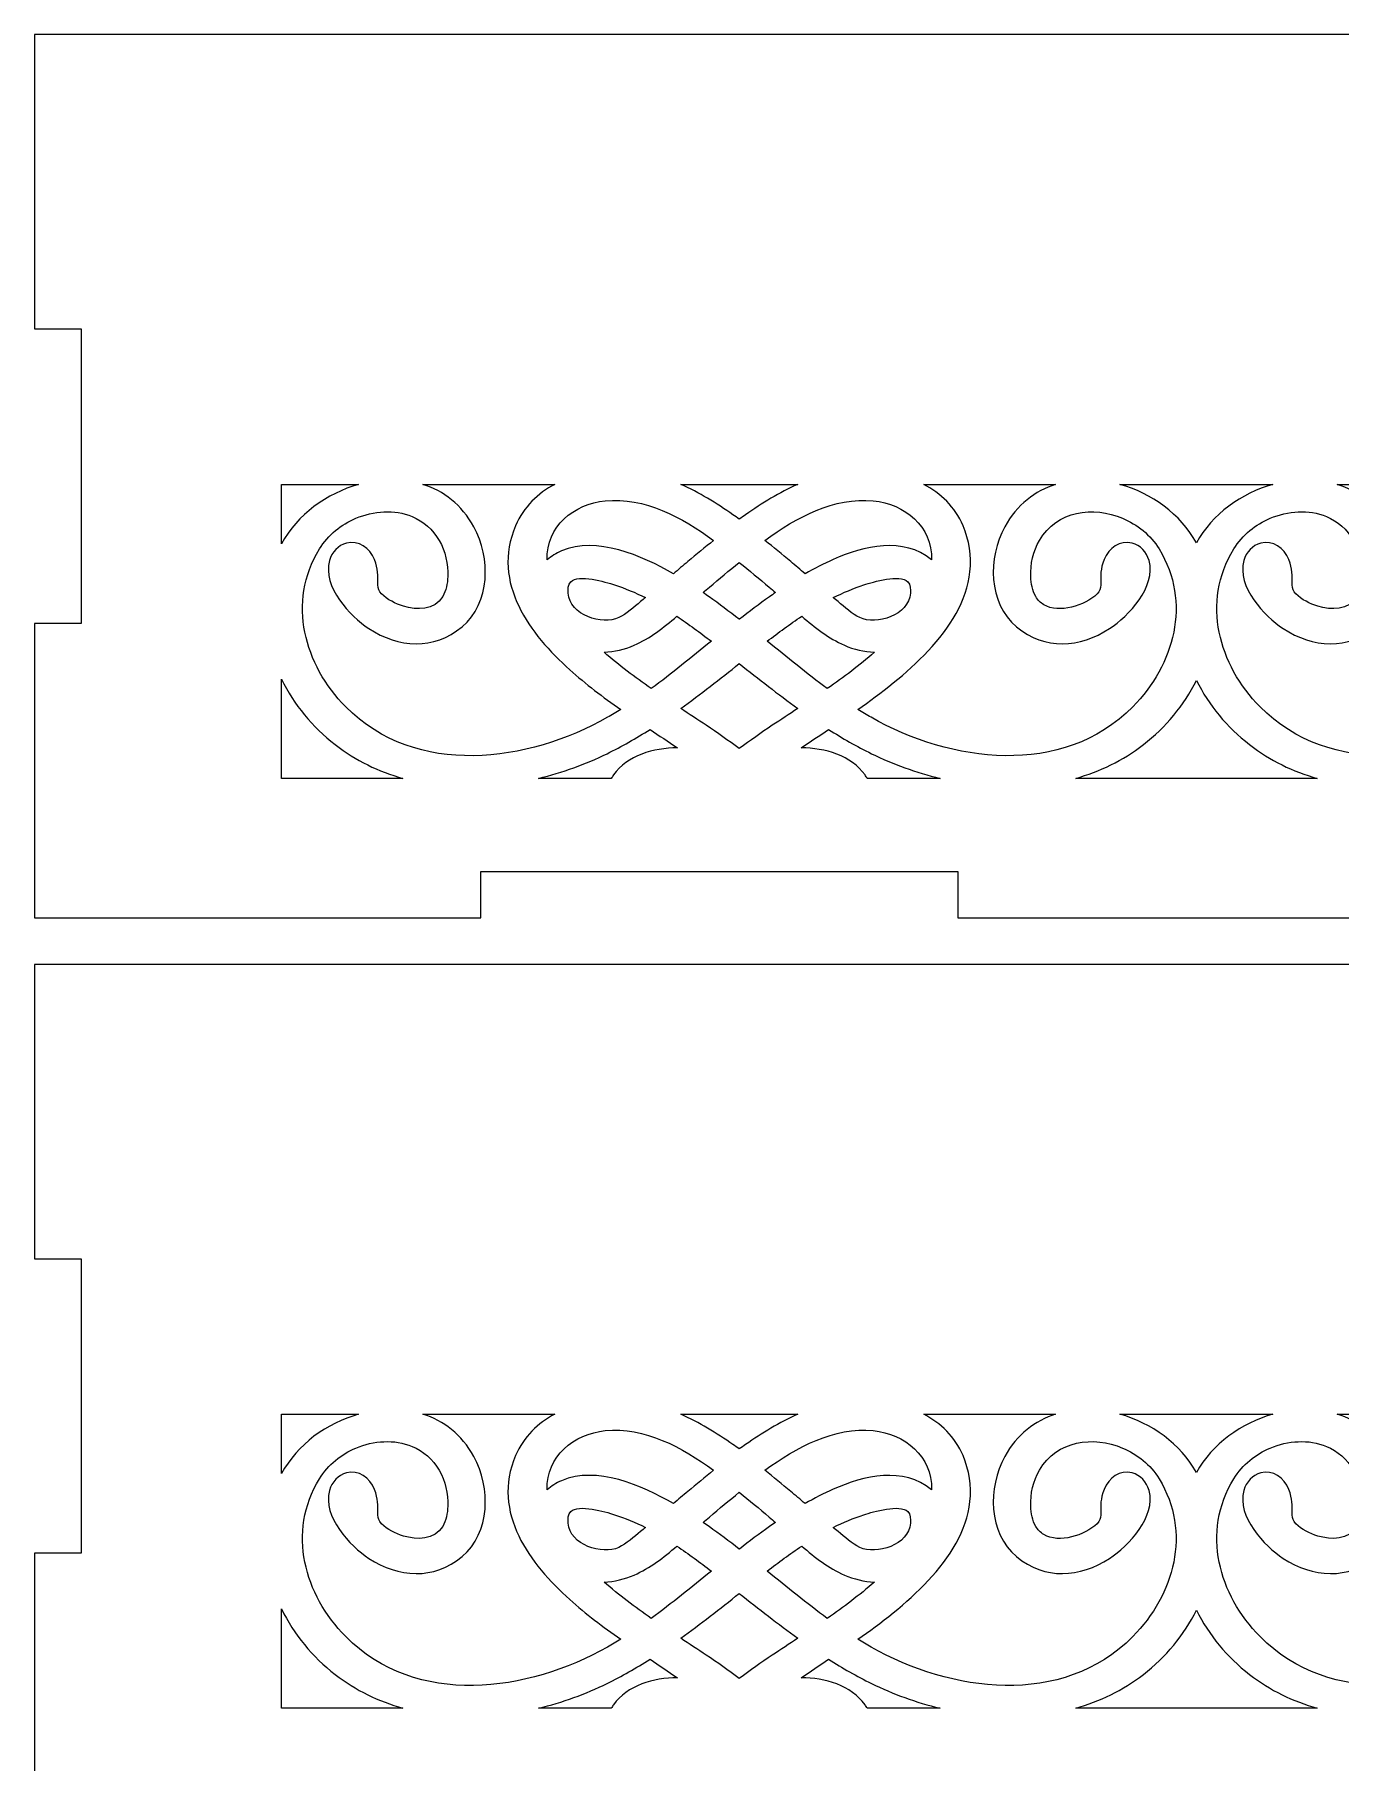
# Model space of a CAD drawing. Header units: millimetres. Extents: x -904 to -594, y -165 to 165.
# Drawn here: x -743.7 to -659.4, y -6.5 to 105 of the extents above; entities that cross this region are included whole.
import ezdxf

# ---------------------------------------------------------------- set-up
doc = ezdxf.new("R2010")
doc.units = ezdxf.units.MM
doc.header["$MEASUREMENT"] = 0
doc.layers.add('Camada 1', color=7, linetype='Continuous')

msp = doc.modelspace()

# ---------------------------------------------------------------- linework, layer by layer
at = {"layer": 'Camada 1', "color": 250, "lineweight": 9}
for points, knots in [([(-714.8542, 51), (-714.8542, 51), (-714.8542, 48), (-714.8542, 48), (-714.8542, 48), (-714.8542, 48), (-743.6542, 48), (-743.6542, 48), (-743.6542, 48), (-743.6542, 48), (-743.6542, 67), (-743.6542, 67), (-743.6542, 67), (-743.6542, 67), (-740.6542, 67), (-740.6542, 67), (-740.6542, 67), (-740.6542, 67), (-740.6542, 86), (-740.6542, 86), (-740.6542, 86), (-740.6542, 86), (-743.6542, 86), (-743.6542, 86), (-743.6542, 86), (-743.6542, 86), (-743.6542, 105), (-743.6542, 105), (-743.6542, 105), (-743.6542, 105), (-596.6542, 105), (-596.6542, 105), (-596.6542, 105), (-596.6542, 105), (-596.6542, 86), (-596.6542, 86), (-596.6542, 86), (-596.6542, 86), (-593.6542, 86), (-593.6542, 86), (-593.6542, 86), (-593.6542, 86), (-593.6542, 67), (-593.6542, 67), (-593.6542, 67), (-593.6542, 67), (-596.6542, 67), (-596.6542, 67), (-596.6542, 67), (-596.6542, 67), (-596.6542, 48), (-596.6542, 48), (-596.6542, 48), (-596.6542, 48), (-622.4542, 48), (-622.4542, 48), (-622.4542, 48), (-622.4542, 48), (-622.4542, 51), (-622.4542, 51), (-622.4542, 51), (-635.1238, 51), (-641.4115, 51), (-653.2542, 51), (-653.2542, 51), (-653.2542, 51), (-653.2542, 48), (-653.2542, 48), (-653.2542, 48), (-653.2542, 48), (-684.0542, 48), (-684.0542, 48), (-684.0542, 48), (-684.0542, 48), (-684.0542, 51), (-684.0542, 51), (-684.0542, 51), (-695.8969, 51), (-702.1847, 51), (-714.8542, 51)], [0, 0, 0, 0, 0.04761905, 0.04761905, 0.04761905, 0.04761905, 0.0952381, 0.0952381, 0.0952381, 0.0952381, 0.14285714, 0.14285714, 0.14285714, 0.14285714, 0.19047619, 0.19047619, 0.19047619, 0.19047619, 0.23809524, 0.23809524, 0.23809524, 0.23809524, 0.28571429, 0.28571429, 0.28571429, 0.28571429, 0.33333333, 0.33333333, 0.33333333, 0.33333333, 0.38095238, 0.38095238, 0.38095238, 0.38095238, 0.42857143, 0.42857143, 0.42857143, 0.42857143, 0.47619048, 0.47619048, 0.47619048, 0.47619048, 0.52380952, 0.52380952, 0.52380952, 0.52380952, 0.57142857, 0.57142857, 0.57142857, 0.57142857, 0.61904762, 0.61904762, 0.61904762, 0.61904762, 0.66666667, 0.66666667, 0.66666667, 0.66666667, 0.71428571, 0.71428571, 0.71428571, 0.71428571, 0.76190476, 0.76190476, 0.76190476, 0.76190476, 0.80952381, 0.80952381, 0.80952381, 0.80952381, 0.85714286, 0.85714286, 0.85714286, 0.85714286, 0.9047619, 0.9047619, 0.9047619, 0.9047619, 1, 1, 1, 1]), ([(-727.7126, 72.135), (-726.6981, 74.0208), (-724.7951, 75.3951), (-722.7332, 75.9734), (-722.7332, 75.9734), (-722.7332, 75.9734), (-727.7126, 75.9734), (-727.7126, 75.9734), (-727.7126, 75.9734), (-727.7126, 75.9734), (-727.7126, 72.135), (-727.7126, 72.135)], [0, 0, 0, 0, 0.25, 0.25, 0.25, 0.25, 0.5, 0.5, 0.5, 0.5, 1, 1, 1, 1]), ([(-718.58, 75.9734), (-717.2561, 75.5502), (-716.0865, 74.6687), (-715.3019, 73.2395), (-715.3019, 73.2395), (-714.1951, 71.2236), (-714.2236, 68.3235), (-716.0613, 66.784), (-716.0613, 66.784), (-717.8843, 65.2569), (-720.1558, 65.4181), (-722.0676, 66.67), (-722.0676, 66.67), (-723.299, 67.4764), (-725.0792, 69.3597), (-724.6154, 71.0517), (-724.6154, 71.0517), (-724.4635, 71.6061), (-724.0544, 72.0449), (-723.5206, 72.1836), (-723.5206, 72.1836), (-722.7285, 72.3898), (-722.0244, 71.8701), (-721.7137, 71.1188), (-721.7137, 71.1188), (-721.457, 70.4973), (-721.5075, 70.1293), (-721.4967, 69.4868), (-721.4967, 69.4868), (-721.4923, 69.2272), (-721.4283, 69.0955), (-721.2681, 68.9079), (-721.2681, 68.9079), (-720.8716, 68.5369), (-720.3481, 68.2655), (-719.8418, 68.112), (-719.8418, 68.112), (-718.9926, 67.8544), (-717.8274, 67.832), (-717.3058, 68.7336), (-717.3058, 68.7336), (-717.0798, 69.1242), (-716.999, 69.5763), (-716.9812, 70.0281), (-716.9812, 70.0281), (-716.9499, 70.8252), (-717.1352, 71.6722), (-717.535, 72.3526), (-717.535, 72.3526), (-717.9534, 73.0649), (-718.5459, 73.5895), (-719.2844, 73.8967), (-719.2844, 73.8967), (-720.433, 74.3743), (-721.7737, 74.2634), (-722.9058, 73.7865), (-722.9058, 73.7865), (-723.8483, 73.3895), (-724.7129, 72.7127), (-725.265, 71.8037), (-725.265, 71.8037), (-727.368, 68.3426), (-726.233, 64.3198), (-723.5651, 61.6209), (-723.5651, 61.6209), (-719.0142, 57.0172), (-711.7859, 58.0385), (-706.6709, 60.942), (-706.6709, 60.942), (-706.3832, 61.1052), (-706.099, 61.2751), (-705.8179, 61.4509), (-705.8179, 61.4509), (-706.955, 62.2447), (-708.0676, 63.0786), (-709.1073, 64.0114), (-709.1073, 64.0114), (-711.6457, 66.2892), (-714.1872, 69.6067), (-712.6059, 73.3022), (-712.6059, 73.3022), (-712.081, 74.5288), (-711.1624, 75.3956), (-710.0759, 75.9734), (-710.0759, 75.9734), (-710.0759, 75.9734), (-718.58, 75.9734), (-718.58, 75.9734)], [0, 0, 0, 0, 0.04347826, 0.04347826, 0.04347826, 0.04347826, 0.08695652, 0.08695652, 0.08695652, 0.08695652, 0.13043478, 0.13043478, 0.13043478, 0.13043478, 0.17391304, 0.17391304, 0.17391304, 0.17391304, 0.2173913, 0.2173913, 0.2173913, 0.2173913, 0.26086957, 0.26086957, 0.26086957, 0.26086957, 0.30434783, 0.30434783, 0.30434783, 0.30434783, 0.34782609, 0.34782609, 0.34782609, 0.34782609, 0.39130435, 0.39130435, 0.39130435, 0.39130435, 0.43478261, 0.43478261, 0.43478261, 0.43478261, 0.47826087, 0.47826087, 0.47826087, 0.47826087, 0.52173913, 0.52173913, 0.52173913, 0.52173913, 0.56521739, 0.56521739, 0.56521739, 0.56521739, 0.60869565, 0.60869565, 0.60869565, 0.60869565, 0.65217391, 0.65217391, 0.65217391, 0.65217391, 0.69565217, 0.69565217, 0.69565217, 0.69565217, 0.73913043, 0.73913043, 0.73913043, 0.73913043, 0.7826087, 0.7826087, 0.7826087, 0.7826087, 0.82608696, 0.82608696, 0.82608696, 0.82608696, 0.86956522, 0.86956522, 0.86956522, 0.86956522, 0.91304348, 0.91304348, 0.91304348, 0.91304348, 1, 1, 1, 1]), ([(-701.9356, 75.9734), (-700.7565, 75.4473), (-699.6335, 74.7522), (-698.5715, 74.0153), (-698.5715, 74.0153), (-698.4351, 73.9207), (-698.2994, 73.8249), (-698.1641, 73.7282), (-698.1641, 73.7282), (-698.0289, 73.8249), (-697.8931, 73.9207), (-697.7565, 74.0153), (-697.7565, 74.0153), (-696.6946, 74.7522), (-695.5715, 75.4473), (-694.3924, 75.9734), (-694.3924, 75.9734), (-694.3924, 75.9734), (-701.9356, 75.9734), (-701.9356, 75.9734)], [0, 0, 0, 0, 0.16666667, 0.16666667, 0.16666667, 0.16666667, 0.33333333, 0.33333333, 0.33333333, 0.33333333, 0.5, 0.5, 0.5, 0.5, 0.66666667, 0.66666667, 0.66666667, 0.66666667, 1, 1, 1, 1]), ([(-686.2523, 75.9734), (-685.1658, 75.3956), (-684.2471, 74.5288), (-683.7222, 73.3022), (-683.7222, 73.3022), (-683.3183, 72.3582), (-683.1569, 71.3587), (-683.2712, 70.3278), (-683.2712, 70.3278), (-683.6878, 66.5764), (-687.6262, 63.4615), (-690.5099, 61.4506), (-690.5099, 61.4506), (-690.2289, 61.275), (-689.9446, 61.1052), (-689.6571, 60.9419), (-689.6571, 60.9419), (-684.5423, 58.0385), (-677.3138, 57.0172), (-672.7631, 61.6209), (-672.7631, 61.6209), (-670.0952, 64.3198), (-668.9602, 68.3426), (-671.0632, 71.8037), (-671.0632, 71.8037), (-671.6154, 72.7127), (-672.4799, 73.3895), (-673.4225, 73.7865), (-673.4225, 73.7865), (-675.3128, 74.5831), (-677.6465, 74.3039), (-678.7935, 72.3526), (-678.7935, 72.3526), (-679.1931, 71.6722), (-679.3785, 70.8252), (-679.3471, 70.0281), (-679.3471, 70.0281), (-679.3293, 69.5763), (-679.2482, 69.1242), (-679.0223, 68.7336), (-679.0223, 68.7336), (-678.8942, 68.5122), (-678.7243, 68.3373), (-678.5102, 68.2097), (-678.5102, 68.2097), (-677.51, 67.6135), (-675.8728, 68.149), (-675.06, 68.908), (-675.06, 68.908), (-674.9, 69.0955), (-674.8358, 69.2273), (-674.8316, 69.4868), (-674.8316, 69.4868), (-674.8209, 70.1294), (-674.8714, 70.4973), (-674.6144, 71.1188), (-674.6144, 71.1188), (-674.3039, 71.87), (-673.5998, 72.3898), (-672.8076, 72.1836), (-672.8076, 72.1836), (-672.2739, 72.0449), (-671.8647, 71.6062), (-671.7126, 71.0517), (-671.7126, 71.0517), (-671.2491, 69.3597), (-673.0293, 67.4764), (-674.2606, 66.67), (-674.2606, 66.67), (-676.1724, 65.4181), (-678.444, 65.2568), (-680.2669, 66.784), (-680.2669, 66.784), (-682.1047, 68.3235), (-682.1329, 71.2236), (-681.0262, 73.2395), (-681.0262, 73.2395), (-680.2409, 74.6698), (-679.0697, 75.5505), (-677.7446, 75.9734), (-677.7446, 75.9734), (-677.7446, 75.9734), (-686.2523, 75.9734), (-686.2523, 75.9734)], [0, 0, 0, 0, 0.04545455, 0.04545455, 0.04545455, 0.04545455, 0.09090909, 0.09090909, 0.09090909, 0.09090909, 0.13636364, 0.13636364, 0.13636364, 0.13636364, 0.18181818, 0.18181818, 0.18181818, 0.18181818, 0.22727273, 0.22727273, 0.22727273, 0.22727273, 0.27272727, 0.27272727, 0.27272727, 0.27272727, 0.31818182, 0.31818182, 0.31818182, 0.31818182, 0.36363636, 0.36363636, 0.36363636, 0.36363636, 0.40909091, 0.40909091, 0.40909091, 0.40909091, 0.45454545, 0.45454545, 0.45454545, 0.45454545, 0.5, 0.5, 0.5, 0.5, 0.54545455, 0.54545455, 0.54545455, 0.54545455, 0.59090909, 0.59090909, 0.59090909, 0.59090909, 0.63636364, 0.63636364, 0.63636364, 0.63636364, 0.68181818, 0.68181818, 0.68181818, 0.68181818, 0.72727273, 0.72727273, 0.72727273, 0.72727273, 0.77272727, 0.77272727, 0.77272727, 0.77272727, 0.81818182, 0.81818182, 0.81818182, 0.81818182, 0.86363636, 0.86363636, 0.86363636, 0.86363636, 0.90909091, 0.90909091, 0.90909091, 0.90909091, 1, 1, 1, 1]), ([(-673.5936, 75.9734), (-671.5585, 75.4024), (-669.6777, 74.055), (-668.6542, 72.2062), (-668.6542, 72.2062), (-667.6307, 74.055), (-665.75, 75.4021), (-663.7147, 75.9734), (-663.7147, 75.9734), (-663.7147, 75.9734), (-673.5936, 75.9734), (-673.5936, 75.9734)], [0, 0, 0, 0, 0.25, 0.25, 0.25, 0.25, 0.5, 0.5, 0.5, 0.5, 1, 1, 1, 1]), ([(-659.5636, 75.9734), (-658.2384, 75.5505), (-657.0673, 74.6698), (-656.282, 73.2395), (-656.282, 73.2395), (-655.1753, 71.2236), (-655.2038, 68.3235), (-657.0415, 66.784), (-657.0415, 66.784), (-658.8644, 65.2569), (-661.1359, 65.4181), (-663.0478, 66.67), (-663.0478, 66.67), (-664.2791, 67.4764), (-666.0593, 69.3597), (-665.5956, 71.0517), (-665.5956, 71.0517), (-665.4436, 71.6061), (-665.0345, 72.0449), (-664.5008, 72.1836), (-664.5008, 72.1836), (-663.7087, 72.3898), (-663.0044, 71.8701), (-662.6939, 71.1188), (-662.6939, 71.1188), (-662.437, 70.4973), (-662.4876, 70.1293), (-662.4768, 69.4868), (-662.4768, 69.4868), (-662.4725, 69.2272), (-662.4084, 69.0955), (-662.2483, 68.9079), (-662.2483, 68.9079), (-661.8517, 68.5369), (-661.3283, 68.2655), (-660.8219, 68.112), (-660.8219, 68.112), (-659.9727, 67.8544), (-658.8075, 67.832), (-658.286, 68.7336), (-658.286, 68.7336), (-658.06, 69.1242), (-657.979, 69.5763), (-657.9613, 70.0281), (-657.9613, 70.0281), (-657.9302, 70.8252), (-658.1153, 71.6722), (-658.5151, 72.3526), (-658.5151, 72.3526), (-658.9337, 73.0649), (-659.5261, 73.5895), (-660.2646, 73.8967), (-660.2646, 73.8967), (-661.4132, 74.3743), (-662.7539, 74.2634), (-663.8858, 73.7865), (-663.8858, 73.7865), (-664.8284, 73.3895), (-665.693, 72.7127), (-666.2451, 71.8037), (-666.2451, 71.8037), (-668.348, 68.3426), (-667.2131, 64.3198), (-664.5452, 61.6209), (-664.5452, 61.6209), (-659.9944, 57.0172), (-652.766, 58.0385), (-647.6511, 60.942), (-647.6511, 60.942), (-647.3634, 61.1052), (-647.0791, 61.2751), (-646.798, 61.4509), (-646.798, 61.4509), (-647.9351, 62.2447), (-649.0478, 63.0786), (-650.0874, 64.0114), (-650.0874, 64.0114), (-652.6258, 66.2892), (-655.1674, 69.6067), (-653.5861, 73.3022), (-653.5861, 73.3022), (-653.0612, 74.5288), (-652.1425, 75.3956), (-651.0561, 75.9734), (-651.0561, 75.9734), (-651.0561, 75.9734), (-659.5636, 75.9734), (-659.5636, 75.9734)], [0, 0, 0, 0, 0.04347826, 0.04347826, 0.04347826, 0.04347826, 0.08695652, 0.08695652, 0.08695652, 0.08695652, 0.13043478, 0.13043478, 0.13043478, 0.13043478, 0.17391304, 0.17391304, 0.17391304, 0.17391304, 0.2173913, 0.2173913, 0.2173913, 0.2173913, 0.26086957, 0.26086957, 0.26086957, 0.26086957, 0.30434783, 0.30434783, 0.30434783, 0.30434783, 0.34782609, 0.34782609, 0.34782609, 0.34782609, 0.39130435, 0.39130435, 0.39130435, 0.39130435, 0.43478261, 0.43478261, 0.43478261, 0.43478261, 0.47826087, 0.47826087, 0.47826087, 0.47826087, 0.52173913, 0.52173913, 0.52173913, 0.52173913, 0.56521739, 0.56521739, 0.56521739, 0.56521739, 0.60869565, 0.60869565, 0.60869565, 0.60869565, 0.65217391, 0.65217391, 0.65217391, 0.65217391, 0.69565217, 0.69565217, 0.69565217, 0.69565217, 0.73913043, 0.73913043, 0.73913043, 0.73913043, 0.7826087, 0.7826087, 0.7826087, 0.7826087, 0.82608696, 0.82608696, 0.82608696, 0.82608696, 0.86956522, 0.86956522, 0.86956522, 0.86956522, 0.91304348, 0.91304348, 0.91304348, 0.91304348, 1, 1, 1, 1]), ([(-699.8199, 72.3583), (-701.8499, 73.8377), (-704.2935, 75.1669), (-706.8113, 74.9122), (-706.8113, 74.9122), (-708.839, 74.7071), (-710.6239, 73.2774), (-710.5749, 71.0983), (-710.5749, 71.0983), (-710.2912, 71.3362), (-709.9779, 71.5304), (-709.6398, 71.6771), (-709.6398, 71.6771), (-707.3856, 72.6566), (-704.454, 71.3791), (-702.4132, 70.205), (-702.4132, 70.205), (-702.1041, 70.4693), (-701.7946, 70.7328), (-701.4827, 70.9935), (-701.4827, 70.9935), (-700.9321, 71.4532), (-700.3798, 71.911), (-699.8199, 72.3583)], [0, 0, 0, 0, 0.14285714, 0.14285714, 0.14285714, 0.14285714, 0.28571429, 0.28571429, 0.28571429, 0.28571429, 0.42857143, 0.42857143, 0.42857143, 0.42857143, 0.57142857, 0.57142857, 0.57142857, 0.57142857, 0.71428571, 0.71428571, 0.71428571, 0.71428571, 1, 1, 1, 1]), ([(-685.7533, 71.099), (-685.7048, 73.2777), (-687.4896, 74.7071), (-689.5169, 74.9122), (-689.5169, 74.9122), (-692.0347, 75.1669), (-694.4784, 73.8376), (-696.5085, 72.3583), (-696.5085, 72.3583), (-695.9485, 71.911), (-695.3962, 71.4532), (-694.8457, 70.9935), (-694.8457, 70.9935), (-694.5338, 70.7328), (-694.2241, 70.4693), (-693.9152, 70.205), (-693.9152, 70.205), (-693.3237, 70.5453), (-692.7178, 70.8591), (-692.0959, 71.1324), (-692.0959, 71.1324), (-690.123, 71.9991), (-687.5571, 72.6159), (-685.7533, 71.099)], [0, 0, 0, 0, 0.14285714, 0.14285714, 0.14285714, 0.14285714, 0.28571429, 0.28571429, 0.28571429, 0.28571429, 0.42857143, 0.42857143, 0.42857143, 0.42857143, 0.57142857, 0.57142857, 0.57142857, 0.57142857, 0.71428571, 0.71428571, 0.71428571, 0.71428571, 1, 1, 1, 1]), ([(-695.8297, 68.9897), (-695.9623, 69.1069), (-696.096, 69.2229), (-696.2313, 69.3368), (-696.2313, 69.3368), (-696.8705, 69.8753), (-697.5118, 70.4115), (-698.1641, 70.9323), (-698.1641, 70.9323), (-698.8163, 70.4115), (-699.4575, 69.8753), (-700.0969, 69.3368), (-700.0969, 69.3368), (-700.2322, 69.2229), (-700.3659, 69.1069), (-700.4985, 68.9897), (-700.4985, 68.9897), (-700.3689, 68.9002), (-700.2404, 68.8098), (-700.1123, 68.7183), (-700.1123, 68.7183), (-699.4562, 68.2505), (-698.8111, 67.7657), (-698.1717, 67.2728), (-698.1717, 67.2728), (-698.1717, 67.2728), (-698.1641, 67.2788), (-698.1641, 67.2788), (-698.1641, 67.2788), (-698.1641, 67.2788), (-698.1564, 67.2728), (-698.1564, 67.2728), (-698.1564, 67.2728), (-697.5171, 67.7657), (-696.8718, 68.2505), (-696.216, 68.7183), (-696.216, 68.7183), (-696.0878, 68.8098), (-695.9591, 68.9002), (-695.8297, 68.9897)], [0, 0, 0, 0, 0.09090909, 0.09090909, 0.09090909, 0.09090909, 0.18181818, 0.18181818, 0.18181818, 0.18181818, 0.27272727, 0.27272727, 0.27272727, 0.27272727, 0.36363636, 0.36363636, 0.36363636, 0.36363636, 0.45454545, 0.45454545, 0.45454545, 0.45454545, 0.54545455, 0.54545455, 0.54545455, 0.54545455, 0.63636364, 0.63636364, 0.63636364, 0.63636364, 0.72727273, 0.72727273, 0.72727273, 0.72727273, 0.81818182, 0.81818182, 0.81818182, 0.81818182, 1, 1, 1, 1]), ([(-704.2201, 68.668), (-704.8646, 68.9867), (-705.5439, 69.2629), (-706.2144, 69.4869), (-706.2144, 69.4869), (-706.8098, 69.6858), (-708.5302, 70.1808), (-709.0476, 69.6889), (-709.0476, 69.6889), (-709.2228, 69.5222), (-709.2267, 69.1751), (-709.2112, 68.9458), (-709.2112, 68.9458), (-709.1158, 67.5324), (-707.0069, 66.8705), (-705.942, 67.3755), (-705.942, 67.3755), (-705.443, 67.6122), (-704.9689, 68.0535), (-704.5371, 68.4066), (-704.5371, 68.4066), (-704.4312, 68.4934), (-704.3255, 68.5805), (-704.2201, 68.668)], [0, 0, 0, 0, 0.14285714, 0.14285714, 0.14285714, 0.14285714, 0.28571429, 0.28571429, 0.28571429, 0.28571429, 0.42857143, 0.42857143, 0.42857143, 0.42857143, 0.57142857, 0.57142857, 0.57142857, 0.57142857, 0.71428571, 0.71428571, 0.71428571, 0.71428571, 1, 1, 1, 1]), ([(-692.1081, 68.668), (-692.0027, 68.5805), (-691.8971, 68.4934), (-691.7911, 68.4066), (-691.7911, 68.4066), (-691.3593, 68.0535), (-690.8852, 67.6122), (-690.3863, 67.3755), (-690.3863, 67.3755), (-689.3214, 66.8705), (-687.2122, 67.5324), (-687.117, 68.9458), (-687.117, 68.9458), (-687.1016, 69.1751), (-687.1053, 69.5222), (-687.2807, 69.6889), (-687.2807, 69.6889), (-687.798, 70.1808), (-689.5183, 69.6858), (-690.1135, 69.4869), (-690.1135, 69.4869), (-690.7842, 69.2629), (-691.4636, 68.9867), (-692.1081, 68.668)], [0, 0, 0, 0, 0.14285714, 0.14285714, 0.14285714, 0.14285714, 0.28571429, 0.28571429, 0.28571429, 0.28571429, 0.42857143, 0.42857143, 0.42857143, 0.42857143, 0.57142857, 0.57142857, 0.57142857, 0.57142857, 0.71428571, 0.71428571, 0.71428571, 0.71428571, 1, 1, 1, 1]), ([(-702.1959, 67.4611), (-703.0381, 66.729), (-703.9362, 66.0401), (-704.9468, 65.5953), (-704.9468, 65.5953), (-705.5609, 65.3251), (-706.2246, 65.17), (-706.8916, 65.1402), (-706.8916, 65.1402), (-705.9228, 64.2945), (-704.8958, 63.5259), (-703.8475, 62.7944), (-703.8475, 62.7944), (-702.5214, 63.7662), (-701.2482, 64.8158), (-699.9657, 65.8506), (-699.9657, 65.8506), (-700.6948, 66.4091), (-701.4351, 66.9516), (-702.1959, 67.4611)], [0, 0, 0, 0, 0.16666667, 0.16666667, 0.16666667, 0.16666667, 0.33333333, 0.33333333, 0.33333333, 0.33333333, 0.5, 0.5, 0.5, 0.5, 0.66666667, 0.66666667, 0.66666667, 0.66666667, 1, 1, 1, 1]), ([(-692.4806, 62.7944), (-691.4324, 63.5259), (-690.4054, 64.2945), (-689.4365, 65.1402), (-689.4365, 65.1402), (-690.1035, 65.17), (-690.7672, 65.3251), (-691.3815, 65.5953), (-691.3815, 65.5953), (-692.392, 66.0401), (-693.2902, 66.7291), (-694.1323, 67.4611), (-694.1323, 67.4611), (-694.8931, 66.9516), (-695.6335, 66.4091), (-696.3625, 65.8506), (-696.3625, 65.8506), (-695.0799, 64.8158), (-693.8068, 63.7662), (-692.4806, 62.7944)], [0, 0, 0, 0, 0.16666667, 0.16666667, 0.16666667, 0.16666667, 0.33333333, 0.33333333, 0.33333333, 0.33333333, 0.5, 0.5, 0.5, 0.5, 0.66666667, 0.66666667, 0.66666667, 0.66666667, 1, 1, 1, 1]), ([(-698.1641, 64.406), (-699.4119, 63.4224), (-700.6591, 62.4371), (-701.9453, 61.5102), (-701.9453, 61.5102), (-701.3956, 61.1475), (-700.8443, 60.7876), (-700.2947, 60.4251), (-700.2947, 60.4251), (-699.5708, 59.9474), (-698.8702, 59.4324), (-698.1641, 58.9264), (-698.1641, 58.9264), (-697.4581, 59.4325), (-696.7575, 59.9474), (-696.0337, 60.4251), (-696.0337, 60.4251), (-695.4839, 60.7876), (-694.9327, 61.1475), (-694.3829, 61.5102), (-694.3829, 61.5102), (-695.669, 62.4371), (-696.9162, 63.4226), (-698.1641, 64.406)], [0, 0, 0, 0, 0.14285714, 0.14285714, 0.14285714, 0.14285714, 0.28571429, 0.28571429, 0.28571429, 0.28571429, 0.42857143, 0.42857143, 0.42857143, 0.42857143, 0.57142857, 0.57142857, 0.57142857, 0.57142857, 0.71428571, 0.71428571, 0.71428571, 0.71428571, 1, 1, 1, 1]), ([(-719.8784, 57), (-721.4358, 57.4383), (-722.917, 58.1487), (-724.2501, 59.1794), (-724.2501, 59.1794), (-725.7149, 60.312), (-726.9179, 61.7703), (-727.7126, 63.4048), (-727.7126, 63.4048), (-727.7126, 63.4048), (-727.7126, 57), (-727.7126, 57), (-727.7126, 57), (-727.7126, 57), (-719.8784, 57), (-719.8784, 57)], [0, 0, 0, 0, 0.2, 0.2, 0.2, 0.2, 0.4, 0.4, 0.4, 0.4, 0.6, 0.6, 0.6, 0.6, 1, 1, 1, 1]), ([(-660.8585, 57), (-662.4159, 57.4383), (-663.8971, 58.1487), (-665.2302, 59.1794), (-665.2302, 59.1794), (-666.6717, 60.2939), (-667.8592, 61.7242), (-668.6542, 63.3271), (-668.6542, 63.3271), (-669.4492, 61.7242), (-670.6369, 60.2939), (-672.0783, 59.1794), (-672.0783, 59.1794), (-673.4114, 58.1487), (-674.8925, 57.4384), (-676.4499, 57), (-676.4499, 57), (-676.4499, 57), (-660.8585, 57), (-660.8585, 57)], [0, 0, 0, 0, 0.16666667, 0.16666667, 0.16666667, 0.16666667, 0.33333333, 0.33333333, 0.33333333, 0.33333333, 0.5, 0.5, 0.5, 0.5, 0.66666667, 0.66666667, 0.66666667, 0.66666667, 1, 1, 1, 1]), ([(-706.4255, 57), (-706.3821, 57.0739), (-706.3342, 57.1482), (-706.2812, 57.2226), (-706.2812, 57.2226), (-705.3929, 58.4706), (-703.6913, 58.9716), (-702.161, 58.9698), (-702.161, 58.9698), (-702.7494, 59.3661), (-703.3369, 59.7639), (-703.9245, 60.1615), (-703.9245, 60.1615), (-704.8215, 59.5896), (-705.7433, 59.0603), (-706.6945, 58.5957), (-706.6945, 58.5957), (-708.0786, 57.9196), (-709.5773, 57.3735), (-711.1254, 57), (-711.1254, 57), (-711.1254, 57), (-706.4255, 57), (-706.4255, 57)], [0, 0, 0, 0, 0.14285714, 0.14285714, 0.14285714, 0.14285714, 0.28571429, 0.28571429, 0.28571429, 0.28571429, 0.42857143, 0.42857143, 0.42857143, 0.42857143, 0.57142857, 0.57142857, 0.57142857, 0.57142857, 0.71428571, 0.71428571, 0.71428571, 0.71428571, 1, 1, 1, 1]), ([(-685.2029, 57), (-686.751, 57.3735), (-688.2497, 57.9196), (-689.6337, 58.5957), (-689.6337, 58.5957), (-690.5848, 59.0603), (-691.5065, 59.5896), (-692.4036, 60.1615), (-692.4036, 60.1615), (-692.9913, 59.7641), (-693.5787, 59.3661), (-694.1672, 58.9698), (-694.1672, 58.9698), (-692.6369, 58.9716), (-690.9353, 58.4706), (-690.0469, 57.2226), (-690.0469, 57.2226), (-689.994, 57.1482), (-689.946, 57.0739), (-689.9026, 57), (-689.9026, 57), (-689.9026, 57), (-685.2029, 57), (-685.2029, 57)], [0, 0, 0, 0, 0.14285714, 0.14285714, 0.14285714, 0.14285714, 0.28571429, 0.28571429, 0.28571429, 0.28571429, 0.42857143, 0.42857143, 0.42857143, 0.42857143, 0.57142857, 0.57142857, 0.57142857, 0.57142857, 0.71428571, 0.71428571, 0.71428571, 0.71428571, 1, 1, 1, 1]), ([(-714.8542, -9), (-714.8542, -9), (-714.8542, -12), (-714.8542, -12), (-714.8542, -12), (-714.8542, -12), (-743.6542, -12), (-743.6542, -12), (-743.6542, -12), (-743.6542, -12), (-743.6542, 7), (-743.6542, 7), (-743.6542, 7), (-743.6542, 7), (-740.6542, 7), (-740.6542, 7), (-740.6542, 7), (-740.6542, 7), (-740.6542, 26), (-740.6542, 26), (-740.6542, 26), (-740.6542, 26), (-743.6542, 26), (-743.6542, 26), (-743.6542, 26), (-743.6542, 26), (-743.6542, 45), (-743.6542, 45), (-743.6542, 45), (-743.6542, 45), (-596.6542, 45), (-596.6542, 45), (-596.6542, 45), (-596.6542, 45), (-596.6542, 26), (-596.6542, 26), (-596.6542, 26), (-596.6542, 26), (-593.6542, 26), (-593.6542, 26), (-593.6542, 26), (-593.6542, 26), (-593.6542, 7), (-593.6542, 7), (-593.6542, 7), (-593.6542, 7), (-596.6542, 7), (-596.6542, 7), (-596.6542, 7), (-596.6542, 7), (-596.6542, -12), (-596.6542, -12), (-596.6542, -12), (-596.6542, -12), (-622.4542, -12), (-622.4542, -12), (-622.4542, -12), (-622.4542, -12), (-622.4542, -9), (-622.4542, -9), (-622.4542, -9), (-635.1238, -9), (-641.4115, -9), (-653.2542, -9), (-653.2542, -9), (-653.2542, -9), (-653.2542, -12), (-653.2542, -12), (-653.2542, -12), (-653.2542, -12), (-684.0542, -12), (-684.0542, -12), (-684.0542, -12), (-684.0542, -12), (-684.0542, -9), (-684.0542, -9), (-684.0542, -9), (-695.8969, -9), (-702.1847, -9), (-714.8542, -9)], [0, 0, 0, 0, 0.04761905, 0.04761905, 0.04761905, 0.04761905, 0.0952381, 0.0952381, 0.0952381, 0.0952381, 0.14285714, 0.14285714, 0.14285714, 0.14285714, 0.19047619, 0.19047619, 0.19047619, 0.19047619, 0.23809524, 0.23809524, 0.23809524, 0.23809524, 0.28571429, 0.28571429, 0.28571429, 0.28571429, 0.33333333, 0.33333333, 0.33333333, 0.33333333, 0.38095238, 0.38095238, 0.38095238, 0.38095238, 0.42857143, 0.42857143, 0.42857143, 0.42857143, 0.47619048, 0.47619048, 0.47619048, 0.47619048, 0.52380952, 0.52380952, 0.52380952, 0.52380952, 0.57142857, 0.57142857, 0.57142857, 0.57142857, 0.61904762, 0.61904762, 0.61904762, 0.61904762, 0.66666667, 0.66666667, 0.66666667, 0.66666667, 0.71428571, 0.71428571, 0.71428571, 0.71428571, 0.76190476, 0.76190476, 0.76190476, 0.76190476, 0.80952381, 0.80952381, 0.80952381, 0.80952381, 0.85714286, 0.85714286, 0.85714286, 0.85714286, 0.9047619, 0.9047619, 0.9047619, 0.9047619, 1, 1, 1, 1]), ([(-727.7126, 12.135), (-726.6981, 14.0208), (-724.7951, 15.3951), (-722.7332, 15.9734), (-722.7332, 15.9734), (-722.7332, 15.9734), (-727.7126, 15.9734), (-727.7126, 15.9734), (-727.7126, 15.9734), (-727.7126, 15.9734), (-727.7126, 12.135), (-727.7126, 12.135)], [0, 0, 0, 0, 0.25, 0.25, 0.25, 0.25, 0.5, 0.5, 0.5, 0.5, 1, 1, 1, 1]), ([(-718.58, 15.9734), (-717.2561, 15.5502), (-716.0865, 14.6687), (-715.3019, 13.2395), (-715.3019, 13.2395), (-714.1951, 11.2236), (-714.2236, 8.3235), (-716.0613, 6.784), (-716.0613, 6.784), (-717.8843, 5.2569), (-720.1558, 5.4181), (-722.0676, 6.67), (-722.0676, 6.67), (-723.299, 7.4764), (-725.0792, 9.3597), (-724.6154, 11.0517), (-724.6154, 11.0517), (-724.4635, 11.6061), (-724.0544, 12.0449), (-723.5206, 12.1836), (-723.5206, 12.1836), (-722.7285, 12.3898), (-722.0244, 11.8701), (-721.7137, 11.1188), (-721.7137, 11.1188), (-721.457, 10.4973), (-721.5075, 10.1293), (-721.4967, 9.4868), (-721.4967, 9.4868), (-721.4923, 9.2272), (-721.4283, 9.0955), (-721.2681, 8.9079), (-721.2681, 8.9079), (-720.8716, 8.5369), (-720.3481, 8.2655), (-719.8418, 8.112), (-719.8418, 8.112), (-718.9926, 7.8544), (-717.8274, 7.832), (-717.3058, 8.7336), (-717.3058, 8.7336), (-717.0798, 9.1242), (-716.999, 9.5763), (-716.9812, 10.0281), (-716.9812, 10.0281), (-716.9499, 10.8252), (-717.1352, 11.6722), (-717.535, 12.3526), (-717.535, 12.3526), (-717.9534, 13.0649), (-718.5459, 13.5895), (-719.2844, 13.8967), (-719.2844, 13.8967), (-720.433, 14.3743), (-721.7737, 14.2634), (-722.9058, 13.7865), (-722.9058, 13.7865), (-723.8483, 13.3895), (-724.7129, 12.7127), (-725.265, 11.8037), (-725.265, 11.8037), (-727.368, 8.3426), (-726.233, 4.3198), (-723.5651, 1.6209), (-723.5651, 1.6209), (-719.0142, -2.9828), (-711.7859, -1.9615), (-706.6709, 0.942), (-706.6709, 0.942), (-706.3832, 1.1052), (-706.099, 1.2751), (-705.8179, 1.4509), (-705.8179, 1.4509), (-706.955, 2.2447), (-708.0676, 3.0786), (-709.1073, 4.0114), (-709.1073, 4.0114), (-711.6457, 6.2892), (-714.1872, 9.6067), (-712.6059, 13.3022), (-712.6059, 13.3022), (-712.081, 14.5288), (-711.1624, 15.3956), (-710.0759, 15.9734), (-710.0759, 15.9734), (-710.0759, 15.9734), (-718.58, 15.9734), (-718.58, 15.9734)], [0, 0, 0, 0, 0.04347826, 0.04347826, 0.04347826, 0.04347826, 0.08695652, 0.08695652, 0.08695652, 0.08695652, 0.13043478, 0.13043478, 0.13043478, 0.13043478, 0.17391304, 0.17391304, 0.17391304, 0.17391304, 0.2173913, 0.2173913, 0.2173913, 0.2173913, 0.26086957, 0.26086957, 0.26086957, 0.26086957, 0.30434783, 0.30434783, 0.30434783, 0.30434783, 0.34782609, 0.34782609, 0.34782609, 0.34782609, 0.39130435, 0.39130435, 0.39130435, 0.39130435, 0.43478261, 0.43478261, 0.43478261, 0.43478261, 0.47826087, 0.47826087, 0.47826087, 0.47826087, 0.52173913, 0.52173913, 0.52173913, 0.52173913, 0.56521739, 0.56521739, 0.56521739, 0.56521739, 0.60869565, 0.60869565, 0.60869565, 0.60869565, 0.65217391, 0.65217391, 0.65217391, 0.65217391, 0.69565217, 0.69565217, 0.69565217, 0.69565217, 0.73913043, 0.73913043, 0.73913043, 0.73913043, 0.7826087, 0.7826087, 0.7826087, 0.7826087, 0.82608696, 0.82608696, 0.82608696, 0.82608696, 0.86956522, 0.86956522, 0.86956522, 0.86956522, 0.91304348, 0.91304348, 0.91304348, 0.91304348, 1, 1, 1, 1]), ([(-701.9356, 15.9734), (-700.7565, 15.4473), (-699.6335, 14.7522), (-698.5715, 14.0153), (-698.5715, 14.0153), (-698.4351, 13.9207), (-698.2994, 13.8249), (-698.1641, 13.7282), (-698.1641, 13.7282), (-698.0289, 13.8249), (-697.8931, 13.9207), (-697.7565, 14.0153), (-697.7565, 14.0153), (-696.6946, 14.7522), (-695.5715, 15.4473), (-694.3924, 15.9734), (-694.3924, 15.9734), (-694.3924, 15.9734), (-701.9356, 15.9734), (-701.9356, 15.9734)], [0, 0, 0, 0, 0.16666667, 0.16666667, 0.16666667, 0.16666667, 0.33333333, 0.33333333, 0.33333333, 0.33333333, 0.5, 0.5, 0.5, 0.5, 0.66666667, 0.66666667, 0.66666667, 0.66666667, 1, 1, 1, 1]), ([(-686.2523, 15.9734), (-685.1658, 15.3956), (-684.2471, 14.5288), (-683.7222, 13.3022), (-683.7222, 13.3022), (-683.3183, 12.3582), (-683.1569, 11.3587), (-683.2712, 10.3278), (-683.2712, 10.3278), (-683.6878, 6.5764), (-687.6262, 3.4615), (-690.5099, 1.4506), (-690.5099, 1.4506), (-690.2289, 1.275), (-689.9446, 1.1052), (-689.6571, 0.9419), (-689.6571, 0.9419), (-684.5423, -1.9615), (-677.3138, -2.9828), (-672.7631, 1.6209), (-672.7631, 1.6209), (-670.0952, 4.3198), (-668.9602, 8.3426), (-671.0632, 11.8037), (-671.0632, 11.8037), (-671.6154, 12.7127), (-672.4799, 13.3895), (-673.4225, 13.7865), (-673.4225, 13.7865), (-675.3128, 14.5831), (-677.6465, 14.3039), (-678.7935, 12.3526), (-678.7935, 12.3526), (-679.1931, 11.6722), (-679.3785, 10.8252), (-679.3471, 10.0281), (-679.3471, 10.0281), (-679.3293, 9.5763), (-679.2482, 9.1242), (-679.0223, 8.7336), (-679.0223, 8.7336), (-678.8942, 8.5122), (-678.7243, 8.3373), (-678.5102, 8.2097), (-678.5102, 8.2097), (-677.51, 7.6135), (-675.8728, 8.149), (-675.06, 8.908), (-675.06, 8.908), (-674.9, 9.0955), (-674.8358, 9.2273), (-674.8316, 9.4868), (-674.8316, 9.4868), (-674.8209, 10.1294), (-674.8714, 10.4973), (-674.6144, 11.1188), (-674.6144, 11.1188), (-674.3039, 11.87), (-673.5998, 12.3898), (-672.8076, 12.1836), (-672.8076, 12.1836), (-672.2739, 12.0449), (-671.8647, 11.6062), (-671.7126, 11.0517), (-671.7126, 11.0517), (-671.2491, 9.3597), (-673.0293, 7.4764), (-674.2606, 6.67), (-674.2606, 6.67), (-676.1724, 5.4181), (-678.444, 5.2568), (-680.2669, 6.784), (-680.2669, 6.784), (-682.1047, 8.3235), (-682.1329, 11.2236), (-681.0262, 13.2395), (-681.0262, 13.2395), (-680.2409, 14.6698), (-679.0697, 15.5505), (-677.7446, 15.9734), (-677.7446, 15.9734), (-677.7446, 15.9734), (-686.2523, 15.9734), (-686.2523, 15.9734)], [0, 0, 0, 0, 0.04545455, 0.04545455, 0.04545455, 0.04545455, 0.09090909, 0.09090909, 0.09090909, 0.09090909, 0.13636364, 0.13636364, 0.13636364, 0.13636364, 0.18181818, 0.18181818, 0.18181818, 0.18181818, 0.22727273, 0.22727273, 0.22727273, 0.22727273, 0.27272727, 0.27272727, 0.27272727, 0.27272727, 0.31818182, 0.31818182, 0.31818182, 0.31818182, 0.36363636, 0.36363636, 0.36363636, 0.36363636, 0.40909091, 0.40909091, 0.40909091, 0.40909091, 0.45454545, 0.45454545, 0.45454545, 0.45454545, 0.5, 0.5, 0.5, 0.5, 0.54545455, 0.54545455, 0.54545455, 0.54545455, 0.59090909, 0.59090909, 0.59090909, 0.59090909, 0.63636364, 0.63636364, 0.63636364, 0.63636364, 0.68181818, 0.68181818, 0.68181818, 0.68181818, 0.72727273, 0.72727273, 0.72727273, 0.72727273, 0.77272727, 0.77272727, 0.77272727, 0.77272727, 0.81818182, 0.81818182, 0.81818182, 0.81818182, 0.86363636, 0.86363636, 0.86363636, 0.86363636, 0.90909091, 0.90909091, 0.90909091, 0.90909091, 1, 1, 1, 1]), ([(-673.5936, 15.9734), (-671.5585, 15.4024), (-669.6777, 14.055), (-668.6542, 12.2062), (-668.6542, 12.2062), (-667.6307, 14.055), (-665.75, 15.4021), (-663.7147, 15.9734), (-663.7147, 15.9734), (-663.7147, 15.9734), (-673.5936, 15.9734), (-673.5936, 15.9734)], [0, 0, 0, 0, 0.25, 0.25, 0.25, 0.25, 0.5, 0.5, 0.5, 0.5, 1, 1, 1, 1]), ([(-659.5636, 15.9734), (-658.2384, 15.5505), (-657.0673, 14.6698), (-656.282, 13.2395), (-656.282, 13.2395), (-655.1753, 11.2236), (-655.2038, 8.3235), (-657.0415, 6.784), (-657.0415, 6.784), (-658.8644, 5.2569), (-661.1359, 5.4181), (-663.0478, 6.67), (-663.0478, 6.67), (-664.2791, 7.4764), (-666.0593, 9.3597), (-665.5956, 11.0517), (-665.5956, 11.0517), (-665.4436, 11.6061), (-665.0345, 12.0449), (-664.5008, 12.1836), (-664.5008, 12.1836), (-663.7087, 12.3898), (-663.0044, 11.8701), (-662.6939, 11.1188), (-662.6939, 11.1188), (-662.437, 10.4973), (-662.4876, 10.1293), (-662.4768, 9.4868), (-662.4768, 9.4868), (-662.4725, 9.2272), (-662.4084, 9.0955), (-662.2483, 8.9079), (-662.2483, 8.9079), (-661.8517, 8.5369), (-661.3283, 8.2655), (-660.8219, 8.112), (-660.8219, 8.112), (-659.9727, 7.8544), (-658.8075, 7.832), (-658.286, 8.7336), (-658.286, 8.7336), (-658.06, 9.1242), (-657.979, 9.5763), (-657.9613, 10.0281), (-657.9613, 10.0281), (-657.9302, 10.8252), (-658.1153, 11.6722), (-658.5151, 12.3526), (-658.5151, 12.3526), (-658.9337, 13.0649), (-659.5261, 13.5895), (-660.2646, 13.8967), (-660.2646, 13.8967), (-661.4132, 14.3743), (-662.7539, 14.2634), (-663.8858, 13.7865), (-663.8858, 13.7865), (-664.8284, 13.3895), (-665.693, 12.7127), (-666.2451, 11.8037), (-666.2451, 11.8037), (-668.348, 8.3426), (-667.2131, 4.3198), (-664.5452, 1.6209), (-664.5452, 1.6209), (-659.9944, -2.9828), (-652.766, -1.9615), (-647.6511, 0.942), (-647.6511, 0.942), (-647.3634, 1.1052), (-647.0791, 1.2751), (-646.798, 1.4509), (-646.798, 1.4509), (-647.9351, 2.2447), (-649.0478, 3.0786), (-650.0874, 4.0114), (-650.0874, 4.0114), (-652.6258, 6.2892), (-655.1674, 9.6067), (-653.5861, 13.3022), (-653.5861, 13.3022), (-653.0612, 14.5288), (-652.1425, 15.3956), (-651.0561, 15.9734), (-651.0561, 15.9734), (-651.0561, 15.9734), (-659.5636, 15.9734), (-659.5636, 15.9734)], [0, 0, 0, 0, 0.04347826, 0.04347826, 0.04347826, 0.04347826, 0.08695652, 0.08695652, 0.08695652, 0.08695652, 0.13043478, 0.13043478, 0.13043478, 0.13043478, 0.17391304, 0.17391304, 0.17391304, 0.17391304, 0.2173913, 0.2173913, 0.2173913, 0.2173913, 0.26086957, 0.26086957, 0.26086957, 0.26086957, 0.30434783, 0.30434783, 0.30434783, 0.30434783, 0.34782609, 0.34782609, 0.34782609, 0.34782609, 0.39130435, 0.39130435, 0.39130435, 0.39130435, 0.43478261, 0.43478261, 0.43478261, 0.43478261, 0.47826087, 0.47826087, 0.47826087, 0.47826087, 0.52173913, 0.52173913, 0.52173913, 0.52173913, 0.56521739, 0.56521739, 0.56521739, 0.56521739, 0.60869565, 0.60869565, 0.60869565, 0.60869565, 0.65217391, 0.65217391, 0.65217391, 0.65217391, 0.69565217, 0.69565217, 0.69565217, 0.69565217, 0.73913043, 0.73913043, 0.73913043, 0.73913043, 0.7826087, 0.7826087, 0.7826087, 0.7826087, 0.82608696, 0.82608696, 0.82608696, 0.82608696, 0.86956522, 0.86956522, 0.86956522, 0.86956522, 0.91304348, 0.91304348, 0.91304348, 0.91304348, 1, 1, 1, 1]), ([(-699.8199, 12.3583), (-701.8499, 13.8377), (-704.2935, 15.1669), (-706.8113, 14.9122), (-706.8113, 14.9122), (-708.839, 14.7071), (-710.6239, 13.2774), (-710.5749, 11.0983), (-710.5749, 11.0983), (-710.2912, 11.3362), (-709.9779, 11.5304), (-709.6398, 11.6771), (-709.6398, 11.6771), (-707.3856, 12.6566), (-704.454, 11.3791), (-702.4132, 10.205), (-702.4132, 10.205), (-702.1041, 10.4693), (-701.7946, 10.7328), (-701.4827, 10.9935), (-701.4827, 10.9935), (-700.9321, 11.4532), (-700.3798, 11.911), (-699.8199, 12.3583)], [0, 0, 0, 0, 0.14285714, 0.14285714, 0.14285714, 0.14285714, 0.28571429, 0.28571429, 0.28571429, 0.28571429, 0.42857143, 0.42857143, 0.42857143, 0.42857143, 0.57142857, 0.57142857, 0.57142857, 0.57142857, 0.71428571, 0.71428571, 0.71428571, 0.71428571, 1, 1, 1, 1]), ([(-685.7533, 11.099), (-685.7048, 13.2777), (-687.4896, 14.7071), (-689.5169, 14.9122), (-689.5169, 14.9122), (-692.0347, 15.1669), (-694.4784, 13.8376), (-696.5085, 12.3583), (-696.5085, 12.3583), (-695.9485, 11.911), (-695.3962, 11.4532), (-694.8457, 10.9935), (-694.8457, 10.9935), (-694.5338, 10.7328), (-694.2241, 10.4693), (-693.9152, 10.205), (-693.9152, 10.205), (-693.3237, 10.5453), (-692.7178, 10.8591), (-692.0959, 11.1324), (-692.0959, 11.1324), (-690.123, 11.9991), (-687.5571, 12.6159), (-685.7533, 11.099)], [0, 0, 0, 0, 0.14285714, 0.14285714, 0.14285714, 0.14285714, 0.28571429, 0.28571429, 0.28571429, 0.28571429, 0.42857143, 0.42857143, 0.42857143, 0.42857143, 0.57142857, 0.57142857, 0.57142857, 0.57142857, 0.71428571, 0.71428571, 0.71428571, 0.71428571, 1, 1, 1, 1]), ([(-704.2201, 8.668), (-704.8646, 8.9867), (-705.5439, 9.2629), (-706.2144, 9.4869), (-706.2144, 9.4869), (-706.8098, 9.6858), (-708.5302, 10.1808), (-709.0476, 9.6889), (-709.0476, 9.6889), (-709.2228, 9.5222), (-709.2267, 9.1751), (-709.2112, 8.9458), (-709.2112, 8.9458), (-709.1158, 7.5324), (-707.0069, 6.8705), (-705.942, 7.3755), (-705.942, 7.3755), (-705.443, 7.6122), (-704.9689, 8.0535), (-704.5371, 8.4066), (-704.5371, 8.4066), (-704.4312, 8.4934), (-704.3255, 8.5805), (-704.2201, 8.668)], [0, 0, 0, 0, 0.14285714, 0.14285714, 0.14285714, 0.14285714, 0.28571429, 0.28571429, 0.28571429, 0.28571429, 0.42857143, 0.42857143, 0.42857143, 0.42857143, 0.57142857, 0.57142857, 0.57142857, 0.57142857, 0.71428571, 0.71428571, 0.71428571, 0.71428571, 1, 1, 1, 1]), ([(-695.8297, 8.9897), (-695.9623, 9.1069), (-696.096, 9.2229), (-696.2313, 9.3368), (-696.2313, 9.3368), (-696.8705, 9.8753), (-697.5118, 10.4115), (-698.1641, 10.9323), (-698.1641, 10.9323), (-698.8163, 10.4115), (-699.4575, 9.8753), (-700.0969, 9.3368), (-700.0969, 9.3368), (-700.2322, 9.2229), (-700.3659, 9.1069), (-700.4985, 8.9897), (-700.4985, 8.9897), (-700.3689, 8.9002), (-700.2404, 8.8098), (-700.1123, 8.7183), (-700.1123, 8.7183), (-699.4562, 8.2505), (-698.8111, 7.7657), (-698.1717, 7.2728), (-698.1717, 7.2728), (-698.1717, 7.2728), (-698.1641, 7.2788), (-698.1641, 7.2788), (-698.1641, 7.2788), (-698.1641, 7.2788), (-698.1564, 7.2728), (-698.1564, 7.2728), (-698.1564, 7.2728), (-697.5171, 7.7657), (-696.8718, 8.2505), (-696.216, 8.7183), (-696.216, 8.7183), (-696.0878, 8.8098), (-695.9591, 8.9002), (-695.8297, 8.9897)], [0, 0, 0, 0, 0.09090909, 0.09090909, 0.09090909, 0.09090909, 0.18181818, 0.18181818, 0.18181818, 0.18181818, 0.27272727, 0.27272727, 0.27272727, 0.27272727, 0.36363636, 0.36363636, 0.36363636, 0.36363636, 0.45454545, 0.45454545, 0.45454545, 0.45454545, 0.54545455, 0.54545455, 0.54545455, 0.54545455, 0.63636364, 0.63636364, 0.63636364, 0.63636364, 0.72727273, 0.72727273, 0.72727273, 0.72727273, 0.81818182, 0.81818182, 0.81818182, 0.81818182, 1, 1, 1, 1]), ([(-692.1081, 8.668), (-692.0027, 8.5805), (-691.8971, 8.4934), (-691.7911, 8.4066), (-691.7911, 8.4066), (-691.3593, 8.0535), (-690.8852, 7.6122), (-690.3863, 7.3755), (-690.3863, 7.3755), (-689.3214, 6.8705), (-687.2122, 7.5324), (-687.117, 8.9458), (-687.117, 8.9458), (-687.1016, 9.1751), (-687.1053, 9.5222), (-687.2807, 9.6889), (-687.2807, 9.6889), (-687.798, 10.1808), (-689.5183, 9.6858), (-690.1135, 9.4869), (-690.1135, 9.4869), (-690.7842, 9.2629), (-691.4636, 8.9867), (-692.1081, 8.668)], [0, 0, 0, 0, 0.14285714, 0.14285714, 0.14285714, 0.14285714, 0.28571429, 0.28571429, 0.28571429, 0.28571429, 0.42857143, 0.42857143, 0.42857143, 0.42857143, 0.57142857, 0.57142857, 0.57142857, 0.57142857, 0.71428571, 0.71428571, 0.71428571, 0.71428571, 1, 1, 1, 1]), ([(-702.1959, 7.4611), (-703.0381, 6.729), (-703.9362, 6.0401), (-704.9468, 5.5953), (-704.9468, 5.5953), (-705.5609, 5.3251), (-706.2246, 5.17), (-706.8916, 5.1402), (-706.8916, 5.1402), (-705.9228, 4.2945), (-704.8958, 3.5259), (-703.8475, 2.7944), (-703.8475, 2.7944), (-702.5214, 3.7662), (-701.2482, 4.8158), (-699.9657, 5.8506), (-699.9657, 5.8506), (-700.6948, 6.4091), (-701.4351, 6.9516), (-702.1959, 7.4611)], [0, 0, 0, 0, 0.16666667, 0.16666667, 0.16666667, 0.16666667, 0.33333333, 0.33333333, 0.33333333, 0.33333333, 0.5, 0.5, 0.5, 0.5, 0.66666667, 0.66666667, 0.66666667, 0.66666667, 1, 1, 1, 1]), ([(-692.4806, 2.7944), (-691.4324, 3.5259), (-690.4054, 4.2945), (-689.4365, 5.1402), (-689.4365, 5.1402), (-690.1035, 5.17), (-690.7672, 5.3251), (-691.3815, 5.5953), (-691.3815, 5.5953), (-692.392, 6.0401), (-693.2902, 6.7291), (-694.1323, 7.4611), (-694.1323, 7.4611), (-694.8931, 6.9516), (-695.6335, 6.4091), (-696.3625, 5.8506), (-696.3625, 5.8506), (-695.0799, 4.8158), (-693.8068, 3.7662), (-692.4806, 2.7944)], [0, 0, 0, 0, 0.16666667, 0.16666667, 0.16666667, 0.16666667, 0.33333333, 0.33333333, 0.33333333, 0.33333333, 0.5, 0.5, 0.5, 0.5, 0.66666667, 0.66666667, 0.66666667, 0.66666667, 1, 1, 1, 1]), ([(-719.8784, -3), (-721.4358, -2.5617), (-722.917, -1.8513), (-724.2501, -0.8206), (-724.2501, -0.8206), (-725.7149, 0.312), (-726.9179, 1.7703), (-727.7126, 3.4048), (-727.7126, 3.4048), (-727.7126, 3.4048), (-727.7126, -3), (-727.7126, -3), (-727.7126, -3), (-727.7126, -3), (-719.8784, -3), (-719.8784, -3)], [0, 0, 0, 0, 0.2, 0.2, 0.2, 0.2, 0.4, 0.4, 0.4, 0.4, 0.6, 0.6, 0.6, 0.6, 1, 1, 1, 1]), ([(-698.1641, 4.406), (-699.4119, 3.4224), (-700.6591, 2.4371), (-701.9453, 1.5102), (-701.9453, 1.5102), (-701.3956, 1.1475), (-700.8443, 0.7876), (-700.2947, 0.4251), (-700.2947, 0.4251), (-699.5708, -0.0526), (-698.8702, -0.5676), (-698.1641, -1.0736), (-698.1641, -1.0736), (-697.4581, -0.5675), (-696.7575, -0.0526), (-696.0337, 0.4251), (-696.0337, 0.4251), (-695.4839, 0.7876), (-694.9327, 1.1475), (-694.3829, 1.5102), (-694.3829, 1.5102), (-695.669, 2.4371), (-696.9162, 3.4226), (-698.1641, 4.406)], [0, 0, 0, 0, 0.14285714, 0.14285714, 0.14285714, 0.14285714, 0.28571429, 0.28571429, 0.28571429, 0.28571429, 0.42857143, 0.42857143, 0.42857143, 0.42857143, 0.57142857, 0.57142857, 0.57142857, 0.57142857, 0.71428571, 0.71428571, 0.71428571, 0.71428571, 1, 1, 1, 1]), ([(-660.8585, -3), (-662.4159, -2.5617), (-663.8971, -1.8513), (-665.2302, -0.8206), (-665.2302, -0.8206), (-666.6717, 0.2939), (-667.8592, 1.7242), (-668.6542, 3.3271), (-668.6542, 3.3271), (-669.4492, 1.7242), (-670.6369, 0.2939), (-672.0783, -0.8206), (-672.0783, -0.8206), (-673.4114, -1.8513), (-674.8925, -2.5616), (-676.4499, -3), (-676.4499, -3), (-676.4499, -3), (-660.8585, -3), (-660.8585, -3)], [0, 0, 0, 0, 0.16666667, 0.16666667, 0.16666667, 0.16666667, 0.33333333, 0.33333333, 0.33333333, 0.33333333, 0.5, 0.5, 0.5, 0.5, 0.66666667, 0.66666667, 0.66666667, 0.66666667, 1, 1, 1, 1]), ([(-706.4255, -3), (-706.3821, -2.9261), (-706.3342, -2.8518), (-706.2812, -2.7774), (-706.2812, -2.7774), (-705.3929, -1.5294), (-703.6913, -1.0284), (-702.161, -1.0302), (-702.161, -1.0302), (-702.7494, -0.6339), (-703.3369, -0.2361), (-703.9245, 0.1615), (-703.9245, 0.1615), (-704.8215, -0.4104), (-705.7433, -0.9397), (-706.6945, -1.4043), (-706.6945, -1.4043), (-708.0786, -2.0804), (-709.5773, -2.6265), (-711.1254, -3), (-711.1254, -3), (-711.1254, -3), (-706.4255, -3), (-706.4255, -3)], [0, 0, 0, 0, 0.14285714, 0.14285714, 0.14285714, 0.14285714, 0.28571429, 0.28571429, 0.28571429, 0.28571429, 0.42857143, 0.42857143, 0.42857143, 0.42857143, 0.57142857, 0.57142857, 0.57142857, 0.57142857, 0.71428571, 0.71428571, 0.71428571, 0.71428571, 1, 1, 1, 1]), ([(-685.2029, -3), (-686.751, -2.6265), (-688.2497, -2.0804), (-689.6337, -1.4043), (-689.6337, -1.4043), (-690.5848, -0.9397), (-691.5065, -0.4104), (-692.4036, 0.1615), (-692.4036, 0.1615), (-692.9913, -0.2359), (-693.5787, -0.6339), (-694.1672, -1.0302), (-694.1672, -1.0302), (-692.6369, -1.0284), (-690.9353, -1.5294), (-690.0469, -2.7774), (-690.0469, -2.7774), (-689.994, -2.8518), (-689.946, -2.9261), (-689.9026, -3), (-689.9026, -3), (-689.9026, -3), (-685.2029, -3), (-685.2029, -3)], [0, 0, 0, 0, 0.14285714, 0.14285714, 0.14285714, 0.14285714, 0.28571429, 0.28571429, 0.28571429, 0.28571429, 0.42857143, 0.42857143, 0.42857143, 0.42857143, 0.57142857, 0.57142857, 0.57142857, 0.57142857, 0.71428571, 0.71428571, 0.71428571, 0.71428571, 1, 1, 1, 1])]:
    msp.add_open_spline(points, degree=3, knots=knots, dxfattribs=at)

doc.saveas('drawing.dxf')
